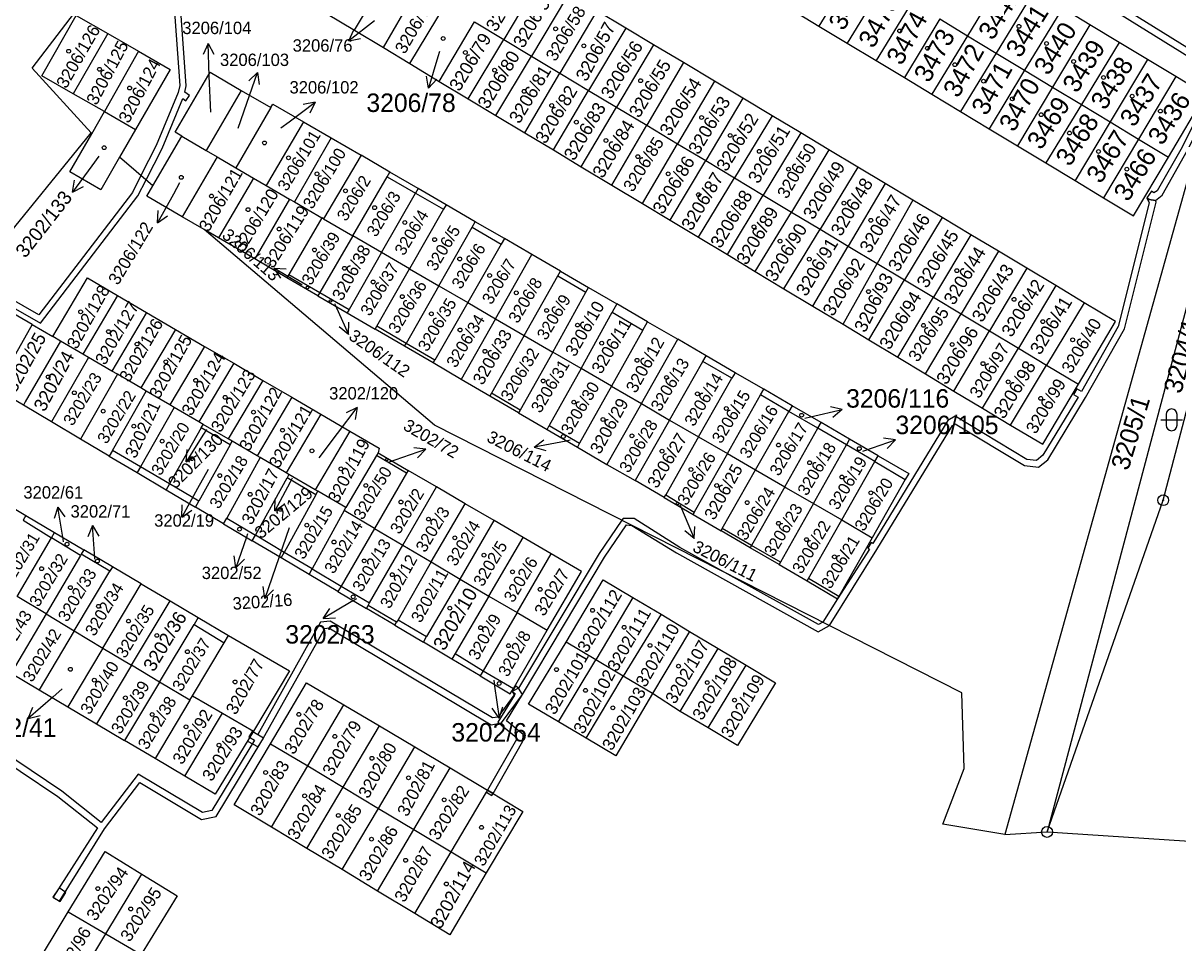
# Model space of a CAD drawing. Extents: x -784124 to -780570, y -980818 to -976926.
# Drawn here: x -782522.7 to -782416.4, y -978287.7 to -978202.9 of the extents above; entities that cross this region are included whole.
import ezdxf
from ezdxf.enums import TextEntityAlignment as Align

# ---------------------------------------------------------------- set-up
doc = ezdxf.new("R2010")
doc.units = 0
doc.header["$LTSCALE"] = 3.138375
doc.header["$MEASUREMENT"] = 0
doc.linetypes.add('0_051C', pattern=[0])
for name, color, linetype in [('1029', 1, 'CONTINUOUS'), ('105', 1, 'CONTINUOUS'), ('18', 1, 'CONTINUOUS'), ('21800', 1, 'CONTINUOUS'), ('21900', 1, 'CONTINUOUS'), ('21999', 1, 'CONTINUOUS'), ('23700', 1, 'CONTINUOUS'), ('316', 1, 'CONTINUOUS'), ('404', 1, 'CONTINUOUS')]:
    doc.layers.add(name, color=color, linetype=linetype)

# ---------------------------------------------------------------- blocks, each defined once
blk = doc.blocks.new('4_02$0')
at = {"layer": '404', "color": 255, "linetype": 'Continuous'}
blk.add_circle((-0.01, 0), 0.175, dxfattribs=at)
blk = doc.blocks.new('1029$1')
at = {"layer": '1029', "color": 6, "linetype": 'Continuous'}
for p, q in [((0, 3), (-0.5, 2)), ((0, 0), (0, 3)), ((0, 3), (0.5, 2))]:
    blk.add_line(p, q, dxfattribs=at)
blk = doc.blocks.new('3_16$5')
at = {"layer": '316', "color": 255, "linetype": 'Continuous'}
for p, q in [((-0.5, 1.5), (-0.5, 0.5)), ((0.5, 0.5), (0.5, 1.5)), ((-1, 1), (1, 1))]:
    blk.add_line(p, q, dxfattribs=at)
for centre, start, end in [((0, 1.5), 0, 180), ((0, 0.5), 180, 359.9879)]:
    blk.add_arc(centre, 0.5, start, end, dxfattribs=at)
blk = doc.blocks.new('1_05$19')
at = {"layer": '105', "color": 3, "linetype": 'Continuous'}
for radius in [0.5, 0.0303]:
    blk.add_circle((0, 0), radius, dxfattribs=at)

msp = doc.modelspace()

# ---------------------------------------------------------------- linework, layer by layer
at = {"layer": '1029', "color": 255, "linetype": 'Continuous'}
for p, q in [((-782484.43, -978205.54), (-782484.58, -978206.05)), ((-782505.48, -978211.14), (-782505.61, -978207.81)), ((-782502.95, -978212.61), (-782502.15, -978210.31)), ((-782499.02, -978212.59), (-782498.27, -978212.03)), ((-782515.78, -978215.2), (-782516.42, -978216.08)), ((-782508.35, -978217.64), (-782508.92, -978218.69)), ((-782497.07, -978227.04), (-782497.09, -978227.03)), ((-782494.08, -978228.75), (-782494.03, -978228.86)), ((-782450.81, -978239.32), (-782450.3, -978239.2)), ((-782505.88, -978240.34), (-782506.15, -978240.77)), ((-782495.49, -978242.96), (-782493.81, -978240.72)), ((-782472.4, -978241.34), (-782472.79, -978241.42)), ((-782445.47, -978242.34), (-782445.31, -978242.28)), ((-782489.03, -978243.33), (-782488.52, -978243.15)), ((-782505.72, -978244.04), (-782506.69, -978245.79)), ((-782497.98, -978244.84), (-782498.18, -978245.19)), ((-782462.31, -978247.3), (-782462.17, -978247.63)), ((-782502.1, -978249.96), (-782502.2, -978250.25)), ((-782498.25, -978249.39), (-782499.52, -978253.07)), ((-782519.03, -978250.7), (-782519.07, -978250.45)), ((-782516.13, -978252.3), (-782516.14, -978252.19)), ((-782492.07, -978255.93), (-782492.55, -978256.22)), ((-782479.44, -978263.44), (-782479.37, -978263.97)), ((-782519.14, -978264.23), (-782520, -978264.98))]:
    msp.add_line(p, q, dxfattribs=at)
at = {"layer": '21800', "color": 255, "linetype": 'Continuous'}
for p, q in [((-782486.39, -978218.16), (-782488.99, -978216.65)), ((-782486.39, -978218.16), (-782486.64, -978218.59)), ((-782483.82, -978219.66), (-782486.39, -978218.16)), ((-782478.46, -978222.77), (-782481.14, -978221.22)), ((-782473.3, -978225.78), (-782470.72, -978227.28)), ((-782465.29, -978230.43), (-782468.11, -978228.79)), ((-782487.66, -978232.69), (-782490.36, -978231.11)), ((-782487.66, -978232.69), (-782487.51, -978232.43)), ((-782485.02, -978234.23), (-782487.66, -978232.69)), ((-782457.23, -978235.12), (-782459.9, -978233.57)), ((-782477.15, -978238.82), (-782479.8, -978237.27)), ((-782451.98, -978238.17), (-782454.59, -978236.65)), ((-782446.71, -978241.23), (-782449.31, -978239.72)), ((-782514.81, -978242.81), (-782512.25, -978244.32)), ((-782444.07, -978242.77), (-782441.26, -978244.4)), ((-782511.95, -978243.79), (-782512.25, -978244.32)), ((-782512.25, -978244.32), (-782509.59, -978245.91)), ((-782441.26, -978244.4), (-782441.58, -978244.96)), ((-782509.28, -978245.36), (-782509.59, -978245.91)), ((-782509.59, -978245.91), (-782506.89, -978247.51)), ((-782525.08, -978246.74), (-782522.5, -978248.27)), ((-782522.5, -978248.27), (-782522.75, -978248.7)), ((-782522.5, -978248.27), (-782519.84, -978249.84)), ((-782455.84, -978251.24), (-782458.53, -978249.67)), ((-782499.01, -978252.18), (-782501.66, -978250.61)), ((-782455.72, -978251.04), (-782455.84, -978251.24)), ((-782453.18, -978252.79), (-782455.84, -978251.24)), ((-782499.01, -978252.18), (-782498.73, -978251.67)), ((-782496.43, -978253.7), (-782499.01, -978252.18)), ((-782496.43, -978253.7), (-782496.15, -978253.19)), ((-782493.79, -978255.28), (-782496.43, -978253.7)), ((-782450.62, -978254.29), (-782447.81, -978255.93)), ((-782447.81, -978255.93), (-782447.69, -978255.72)), ((-782506.63, -978257.66), (-782503.84, -978259.31)), ((-782488.55, -978258.38), (-782491.16, -978256.83)), ((-782488.55, -978258.38), (-782488.39, -978258.1)), ((-782488.55, -978258.38), (-782485.92, -978259.94)), ((-782480.69, -978263.04), (-782483.29, -978261.5))]:
    msp.add_line(p, q, dxfattribs=at)
at = {"layer": '21900', "color": 3, "linetype": 'Continuous'}
for p, q in [((-782409.41, -978195.06), (-782432.41, -978277.63)), ((-782407.11, -978196.66), (-782428.54, -978277.4)), ((-782492.25, -978203.59), (-782489, -978198.15)), ((-782446.24, -978197.83), (-782449.52, -978203.21)), ((-782475.1, -978198.71), (-782478.52, -978204.44)), ((-782432.39, -978198.39), (-782435.86, -978204.1)), ((-782489.6, -978205.19), (-782486.41, -978199.71)), ((-782472.55, -978200.25), (-782475.97, -978205.97)), ((-782443.65, -978199.39), (-782446.92, -978204.78)), ((-782429.74, -978200), (-782433.22, -978205.7)), ((-782487.15, -978206.67), (-782483.87, -978201.23)), ((-782440.99, -978201), (-782444.27, -978206.38)), ((-782494.83, -978202.04), (-782492.25, -978203.59)), ((-782469.95, -978201.8), (-782473.35, -978207.54)), ((-782467.29, -978203.4), (-782469.95, -978201.8)), ((-782452.19, -978201.61), (-782449.52, -978203.21)), ((-782427.13, -978201.57), (-782430.6, -978207.28)), ((-782424.6, -978203.09), (-782427.13, -978201.57)), ((-782484.45, -978208.3), (-782481.21, -978202.83)), ((-782481.21, -978202.83), (-782478.52, -978204.44)), ((-782467.29, -978203.4), (-782470.71, -978209.13)), ((-782464.74, -978204.93), (-782467.29, -978203.4)), ((-782449.52, -978203.21), (-782446.92, -978204.78)), ((-782438.4, -978202.56), (-782441.66, -978207.96)), ((-782438.4, -978202.56), (-782435.86, -978204.1)), ((-782424.6, -978203.09), (-782428.03, -978208.83)), ((-782421.91, -978204.72), (-782424.6, -978203.09)), ((-782514.96, -978203.9), (-782518.13, -978209.45)), ((-782514.96, -978203.9), (-782512.13, -978205.53)), ((-782492.25, -978203.59), (-782489.6, -978205.19)), ((-782481.79, -978209.9), (-782478.52, -978204.44)), ((-782478.52, -978204.44), (-782475.97, -978205.97)), ((-782435.86, -978204.1), (-782439.14, -978209.48)), ((-782435.86, -978204.1), (-782433.22, -978205.7)), ((-782512.13, -978205.53), (-782515.25, -978211.09)), ((-782489.6, -978205.19), (-782487.15, -978206.67)), ((-782464.74, -978204.93), (-782468.14, -978210.67)), ((-782461.97, -978206.58), (-782464.74, -978204.93)), ((-782446.92, -978204.78), (-782444.27, -978206.38)), ((-782421.91, -978204.72), (-782425.38, -978210.43)), ((-782419.29, -978206.3), (-782421.91, -978204.72)), ((-782487.15, -978206.67), (-782484.45, -978208.3)), ((-782479.24, -978211.43), (-782475.97, -978205.97)), ((-782475.97, -978205.97), (-782473.35, -978207.54)), ((-782461.97, -978206.58), (-782465.35, -978212.35)), ((-782459.14, -978208.28), (-782461.97, -978206.58)), ((-782444.27, -978206.38), (-782441.66, -978207.96)), ((-782433.22, -978205.7), (-782436.5, -978211.07)), ((-782433.22, -978205.7), (-782430.6, -978207.28)), ((-782419.29, -978206.3), (-782422.72, -978212.04)), ((-782416.69, -978207.87), (-782419.29, -978206.3)), ((-782476.59, -978213.03), (-782473.35, -978207.54)), ((-782473.35, -978207.54), (-782470.71, -978209.13)), ((-782430.6, -978207.28), (-782433.87, -978212.66)), ((-782430.6, -978207.28), (-782428.03, -978208.83)), ((-782484.45, -978208.3), (-782481.79, -978209.9)), ((-782459.14, -978208.28), (-782462.53, -978214.04)), ((-782456.52, -978209.85), (-782459.14, -978208.28)), ((-782441.66, -978207.96), (-782439.14, -978209.48)), ((-782416.69, -978207.87), (-782420.12, -978213.61)), ((-782515.25, -978211.09), (-782518.13, -978209.45)), ((-782502.67, -978209.13), (-782505.9, -978214.66)), ((-782502.67, -978209.13), (-782499.95, -978210.72)), ((-782473.96, -978214.61), (-782470.71, -978209.13)), ((-782470.71, -978209.13), (-782468.14, -978210.67)), ((-782456.52, -978209.85), (-782459.94, -978215.6)), ((-782453.82, -978211.47), (-782456.52, -978209.85)), ((-782439.14, -978209.48), (-782436.5, -978211.07)), ((-782428.03, -978208.83), (-782431.26, -978214.23)), ((-782428.03, -978208.83), (-782425.38, -978210.43)), ((-782499.95, -978210.72), (-782503.18, -978216.25)), ((-782481.79, -978209.9), (-782479.24, -978211.43)), ((-782471.39, -978216.16), (-782468.14, -978210.67)), ((-782468.14, -978210.67), (-782465.35, -978212.35)), ((-782425.38, -978210.43), (-782428.65, -978215.81)), ((-782425.38, -978210.43), (-782422.72, -978212.04)), ((-782516.42, -978213.12), (-782515.25, -978211.09)), ((-782515.25, -978211.09), (-782512.4, -978212.73)), ((-782479.24, -978211.43), (-782476.59, -978213.03)), ((-782453.82, -978211.47), (-782457.28, -978217.19)), ((-782451.2, -978213.04), (-782453.82, -978211.47)), ((-782436.5, -978211.07), (-782433.87, -978212.66)), ((-782527.96, -978227.16), (-782516.49, -978213.05)), ((-782512.4, -978212.73), (-782513.87, -978215.29)), ((-782496.96, -978212.02), (-782500.38, -978217.88)), ((-782496.96, -978212.02), (-782494.4, -978213.5)), ((-782476.59, -978213.03), (-782473.96, -978214.61)), ((-782468.57, -978217.86), (-782465.35, -978212.35)), ((-782465.35, -978212.35), (-782462.53, -978214.04)), ((-782451.2, -978213.04), (-782454.65, -978218.77)), ((-782448.6, -978214.6), (-782451.2, -978213.04)), ((-782433.87, -978212.66), (-782431.26, -978214.23)), ((-782422.72, -978212.04), (-782425.96, -978217.43)), ((-782422.72, -978212.04), (-782420.12, -978213.61)), ((-782510.8, -978217.91), (-782508.13, -978213.35)), ((-782508.13, -978213.35), (-782505.9, -978214.66)), ((-782494.4, -978213.5), (-782497.78, -978219.4)), ((-782494.4, -978213.5), (-782491.63, -978215.11)), ((-782465.77, -978219.55), (-782462.53, -978214.04)), ((-782462.53, -978214.04), (-782459.94, -978215.6)), ((-782420.12, -978213.61), (-782423.35, -978219.01)), ((-782420.12, -978213.61), (-782417.36, -978215.28)), ((-782505.9, -978214.66), (-782504.88, -978215.26)), ((-782491.63, -978215.11), (-782495.12, -978220.95)), ((-782473.96, -978214.61), (-782471.39, -978216.16)), ((-782448.6, -978214.6), (-782452.06, -978220.33)), ((-782445.93, -978216.2), (-782448.6, -978214.6)), ((-782431.26, -978214.23), (-782428.65, -978215.81)), ((-782504.88, -978215.26), (-782508.1, -978220.77)), ((-782504.88, -978215.26), (-782503.18, -978216.25)), ((-782471.39, -978216.16), (-782468.57, -978217.86)), ((-782463.21, -978221.09), (-782459.94, -978215.6)), ((-782459.94, -978215.6), (-782457.28, -978217.19)), ((-782445.93, -978216.2), (-782449.41, -978221.92)), ((-782443.44, -978217.7), (-782445.93, -978216.2)), ((-782428.65, -978215.81), (-782425.96, -978217.43)), ((-782501.55, -978217.2), (-782504.77, -978222.7)), ((-782503.18, -978216.25), (-782501.55, -978217.2)), ((-782501.55, -978217.2), (-782500.38, -978217.88)), ((-782492.41, -978222.52), (-782489.25, -978217.09)), ((-782489.25, -978217.09), (-782486.64, -978218.59)), ((-782460.59, -978222.66), (-782457.28, -978217.19)), ((-782457.28, -978217.19), (-782454.65, -978218.77)), ((-782500.38, -978217.88), (-782498.22, -978219.14)), ((-782468.57, -978217.86), (-782465.77, -978219.55)), ((-782443.44, -978217.7), (-782446.83, -978223.47)), ((-782440.88, -978219.23), (-782443.44, -978217.7)), ((-782425.96, -978217.43), (-782423.35, -978219.01)), ((-782498.22, -978219.14), (-782501.43, -978224.63)), ((-782498.22, -978219.14), (-782497.78, -978219.4)), ((-782497.78, -978219.4), (-782495.25, -978220.87)), ((-782489.76, -978224.07), (-782486.64, -978218.59)), ((-782486.64, -978218.59), (-782484.06, -978220.07)), ((-782457.95, -978224.25), (-782454.65, -978218.77)), ((-782454.65, -978218.77), (-782452.06, -978220.33)), ((-782440.88, -978219.23), (-782444.16, -978225.07)), ((-782438.2, -978220.83), (-782440.88, -978219.23)), ((-782484.06, -978220.07), (-782487.19, -978225.56)), ((-782465.77, -978219.55), (-782463.21, -978221.09)), ((-782455.38, -978225.8), (-782452.06, -978220.33)), ((-782452.06, -978220.33), (-782449.41, -978221.92)), ((-782506.08, -978221.94), (-782508.1, -978220.77)), ((-782495.25, -978220.87), (-782498.29, -978226.09)), ((-782495.12, -978220.95), (-782495.25, -978220.87)), ((-782495.12, -978220.95), (-782492.41, -978222.52)), ((-782463.21, -978221.09), (-782460.59, -978222.66)), ((-782438.2, -978220.83), (-782441.64, -978226.58)), ((-782435.54, -978222.43), (-782438.2, -978220.83)), ((-782504.77, -978222.7), (-782506.08, -978221.94)), ((-782492.41, -978222.52), (-782495.44, -978227.75)), ((-782489.76, -978224.07), (-782492.41, -978222.52)), ((-782484.5, -978227.12), (-782481.44, -978221.74)), ((-782481.44, -978221.74), (-782478.76, -978223.29)), ((-782452.74, -978227.39), (-782449.41, -978221.92)), ((-782449.41, -978221.92), (-782446.83, -978223.47)), ((-782435.54, -978222.43), (-782438.98, -978228.18)), ((-782433.01, -978223.95), (-782435.54, -978222.43)), ((-782501.43, -978224.63), (-782504.77, -978222.7)), ((-782478.76, -978223.29), (-782481.84, -978228.67)), ((-782460.59, -978222.66), (-782457.95, -978224.25)), ((-782450.08, -978228.99), (-782446.83, -978223.47)), ((-782446.83, -978223.47), (-782444.16, -978225.07)), ((-782498.47, -978226.39), (-782501.43, -978224.63)), ((-782489.76, -978224.07), (-782492.75, -978229.32)), ((-782487.19, -978225.56), (-782489.76, -978224.07)), ((-782479.28, -978230.16), (-782475.94, -978224.24)), ((-782457.95, -978224.25), (-782455.38, -978225.8)), ((-782433.01, -978223.95), (-782436.43, -978229.71)), ((-782430.39, -978225.51), (-782433.01, -978223.95)), ((-782490.21, -978230.85), (-782487.19, -978225.56)), ((-782487.19, -978225.56), (-782484.5, -978227.12)), ((-782455.38, -978225.8), (-782452.74, -978227.39)), ((-782447.29, -978230.67), (-782444.16, -978225.07)), ((-782444.16, -978225.07), (-782441.64, -978226.58)), ((-782430.39, -978225.51), (-782433.82, -978231.28)), ((-782427.73, -978227.11), (-782430.39, -978225.51)), ((-782498.29, -978226.09), (-782498.47, -978226.39)), ((-782495.62, -978228.05), (-782498.47, -978226.39)), ((-782498.29, -978226.09), (-782495.44, -978227.75)), ((-782476.64, -978231.69), (-782473.54, -978226.21)), ((-782473.54, -978226.21), (-782470.96, -978227.71)), ((-782444.93, -978232.09), (-782441.64, -978226.58)), ((-782441.64, -978226.58), (-782438.98, -978228.18)), ((-782495.44, -978227.75), (-782495.62, -978228.05)), ((-782495.44, -978227.75), (-782492.75, -978229.32)), ((-782484.5, -978227.12), (-782487.51, -978232.43)), ((-782484.5, -978227.12), (-782481.84, -978228.67)), ((-782474.02, -978233.22), (-782470.96, -978227.71)), ((-782470.96, -978227.71), (-782470.72, -978227.28)), ((-782470.72, -978227.28), (-782468.11, -978228.79)), ((-782452.74, -978227.39), (-782450.08, -978228.99)), ((-782427.73, -978227.11), (-782431.17, -978232.87)), ((-782425.11, -978228.68), (-782427.73, -978227.11)), ((-782514.06, -978228.02), (-782517.26, -978233.41)), ((-782514.06, -978228.02), (-782511.39, -978229.58)), ((-782495.62, -978228.05), (-782492.92, -978229.62)), ((-782481.84, -978228.67), (-782484.87, -978233.97)), ((-782481.84, -978228.67), (-782479.28, -978230.16)), ((-782468.11, -978228.79), (-782468.54, -978229.56)), ((-782450.08, -978228.99), (-782447.29, -978230.67)), ((-782442.27, -978233.7), (-782438.98, -978228.18)), ((-782438.98, -978228.18), (-782436.43, -978229.71)), ((-782425.11, -978228.68), (-782428.59, -978234.42)), ((-782521.9, -978230.7), (-782524.55, -978229.15)), ((-782511.39, -978229.58), (-782514.58, -978234.97)), ((-782511.39, -978229.58), (-782508.71, -978231.14)), ((-782492.75, -978229.32), (-782492.92, -978229.62)), ((-782471.41, -978234.73), (-782468.54, -978229.56)), ((-782468.54, -978229.56), (-782465.72, -978231.2)), ((-782439.72, -978235.24), (-782436.43, -978229.71)), ((-782436.43, -978229.71), (-782433.82, -978231.28)), ((-782521.9, -978230.7), (-782525.02, -978236.14)), ((-782521.9, -978230.7), (-782520.02, -978231.79)), ((-782487.51, -978232.43), (-782490.21, -978230.85)), ((-782479.28, -978230.16), (-782482.43, -978235.74)), ((-782479.28, -978230.16), (-782476.64, -978231.69)), ((-782447.29, -978230.67), (-782444.93, -978232.09)), ((-782519.31, -978232.21), (-782520.02, -978231.79)), ((-782508.71, -978231.14), (-782511.91, -978236.53)), ((-782508.71, -978231.14), (-782506.04, -978232.7)), ((-782476.64, -978231.69), (-782479.66, -978237.02)), ((-782476.64, -978231.69), (-782474.02, -978233.22)), ((-782465.72, -978231.2), (-782468.61, -978236.37)), ((-782465.85, -978237.97), (-782462.5, -978232.05)), ((-782444.93, -978232.09), (-782442.27, -978233.7)), ((-782437.11, -978236.81), (-782433.82, -978231.28)), ((-782433.82, -978231.28), (-782431.17, -978232.87)), ((-782517.26, -978233.41), (-782519.31, -978232.21)), ((-782506.04, -978232.7), (-782509.23, -978238.09)), ((-782506.04, -978232.7), (-782503.36, -978234.26)), ((-782484.87, -978233.97), (-782487.51, -978232.43)), ((-782474.02, -978233.22), (-782477, -978238.56)), ((-782471.41, -978234.73), (-782474.02, -978233.22)), ((-782434.47, -978238.4), (-782431.17, -978232.87)), ((-782431.17, -978232.87), (-782428.59, -978234.42)), ((-782516.72, -978233.72), (-782520.14, -978239.65)), ((-782516.72, -978233.72), (-782517.26, -978233.41)), ((-782514.58, -978234.97), (-782516.72, -978233.72)), ((-782503.36, -978234.26), (-782506.56, -978239.66)), ((-782503.36, -978234.26), (-782500.69, -978235.83)), ((-782485.02, -978234.23), (-782484.87, -978233.97)), ((-782482.43, -978235.74), (-782485.02, -978234.23)), ((-782463.26, -978239.48), (-782460.2, -978234.09)), ((-782457.53, -978235.64), (-782460.2, -978234.09)), ((-782442.27, -978233.7), (-782439.72, -978235.24)), ((-782514.07, -978235.27), (-782517.47, -978241.23)), ((-782514.07, -978235.27), (-782514.58, -978234.97)), ((-782511.91, -978236.53), (-782514.07, -978235.27)), ((-782471.41, -978234.73), (-782474.34, -978239.99)), ((-782468.61, -978236.37), (-782471.41, -978234.73)), ((-782439.72, -978235.24), (-782437.11, -978236.81)), ((-782431.89, -978239.95), (-782428.59, -978234.42)), ((-782428.59, -978234.42), (-782425.64, -978236.18)), ((-782500.69, -978235.83), (-782503.88, -978241.22)), ((-782500.69, -978235.83), (-782498.01, -978237.39)), ((-782479.8, -978237.27), (-782482.43, -978235.74)), ((-782468.61, -978236.37), (-782471.54, -978241.62)), ((-782468.61, -978236.37), (-782465.85, -978237.97)), ((-782460.59, -978241.03), (-782457.53, -978235.64)), ((-782522.72, -978238.12), (-782525.28, -978236.6)), ((-782514.51, -978242.28), (-782511.42, -978236.81)), ((-782511.42, -978236.81), (-782511.91, -978236.53)), ((-782509.23, -978238.09), (-782511.42, -978236.81)), ((-782498.01, -978237.39), (-782501.21, -978242.77)), ((-782498.01, -978237.39), (-782495.34, -978238.95)), ((-782479.66, -978237.02), (-782479.8, -978237.27)), ((-782477, -978238.56), (-782479.66, -978237.02)), ((-782457.94, -978242.57), (-782454.89, -978237.17)), ((-782452.28, -978238.69), (-782454.89, -978237.17)), ((-782437.11, -978236.81), (-782434.47, -978238.4)), ((-782520.14, -978239.65), (-782522.72, -978238.12)), ((-782508.84, -978238.32), (-782511.95, -978243.79)), ((-782508.84, -978238.32), (-782509.23, -978238.09)), ((-782506.56, -978239.66), (-782508.84, -978238.32)), ((-782465.85, -978237.97), (-782469.03, -978243.56)), ((-782465.85, -978237.97), (-782463.26, -978239.48)), ((-782434.47, -978238.4), (-782431.89, -978239.95)), ((-782495.34, -978238.95), (-782498.54, -978244.34)), ((-782495.34, -978238.95), (-782492.67, -978240.51)), ((-782463.26, -978239.48), (-782466.44, -978245.06)), ((-782463.26, -978239.48), (-782460.59, -978241.03)), ((-782455.35, -978244.08), (-782452.28, -978238.69)), ((-782449.61, -978240.24), (-782452.28, -978238.69)), ((-782517.47, -978241.23), (-782520.14, -978239.65)), ((-782506.36, -978240.2), (-782509.28, -978245.36)), ((-782506.18, -978239.88), (-782506.56, -978239.66)), ((-782506.36, -978240.2), (-782506.18, -978239.88)), ((-782503.68, -978241.76), (-782506.36, -978240.2)), ((-782503.88, -978241.22), (-782506.18, -978239.88)), ((-782492.67, -978240.51), (-782495.86, -978245.9)), ((-782474.53, -978240.34), (-782474.34, -978239.99)), ((-782474.53, -978240.34), (-782471.74, -978241.97)), ((-782474.34, -978239.99), (-782471.54, -978241.62)), ((-782452.66, -978245.64), (-782449.61, -978240.24)), ((-782447, -978241.75), (-782449.61, -978240.24)), ((-782503.68, -978241.76), (-782506.58, -978246.96)), ((-782503.5, -978241.44), (-782503.88, -978241.22)), ((-782503.68, -978241.76), (-782503.5, -978241.44)), ((-782501.21, -978242.77), (-782503.5, -978241.44)), ((-782471.54, -978241.62), (-782471.74, -978241.97)), ((-782460.59, -978241.03), (-782463.62, -978246.36)), ((-782460.59, -978241.03), (-782457.94, -978242.57)), ((-782450.03, -978247.17), (-782447, -978241.75)), ((-782444.37, -978243.29), (-782447, -978241.75)), ((-782511.95, -978243.79), (-782514.51, -978242.28)), ((-782500.92, -978242.94), (-782501.21, -978242.77)), ((-782490.24, -978242.76), (-782493.04, -978247.54)), ((-782490.09, -978242.5), (-782490.24, -978242.76)), ((-782487.46, -978244.38), (-782490.24, -978242.76)), ((-782490.09, -978242.5), (-782487.31, -978244.12)), ((-782471.74, -978241.97), (-782469.03, -978243.56)), ((-782457.94, -978242.57), (-782460.99, -978247.95)), ((-782457.94, -978242.57), (-782455.35, -978244.08)), ((-782509.28, -978245.36), (-782511.95, -978243.79)), ((-782500.92, -978242.94), (-782504.01, -978248.51)), ((-782498.54, -978244.34), (-782500.92, -978242.94)), ((-782469.03, -978243.56), (-782466.44, -978245.06)), ((-782447.43, -978248.68), (-782444.37, -978243.29)), ((-782501.37, -978250.08), (-782498.45, -978244.8)), ((-782498.28, -978244.49), (-782498.54, -978244.34)), ((-782498.28, -978244.49), (-782498.45, -978244.8)), ((-782495.81, -978246.36), (-782498.45, -978244.8)), ((-782495.86, -978245.9), (-782498.28, -978244.49)), ((-782487.46, -978244.38), (-782490.41, -978249.46)), ((-782487.31, -978244.12), (-782487.46, -978244.38)), ((-782484.7, -978245.64), (-782487.31, -978244.12)), ((-782458.42, -978249.48), (-782455.35, -978244.08)), ((-782455.35, -978244.08), (-782452.66, -978245.64)), ((-782506.58, -978246.96), (-782509.28, -978245.36)), ((-782495.63, -978246.03), (-782495.86, -978245.9)), ((-782487.8, -978251.01), (-782484.7, -978245.64)), ((-782482.06, -978247.19), (-782484.7, -978245.64)), ((-782463.77, -978246.62), (-782466.44, -978245.06)), ((-782452.66, -978245.64), (-782455.72, -978251.04)), ((-782506.89, -978247.51), (-782506.58, -978246.96)), ((-782495.81, -978246.36), (-782498.73, -978251.67)), ((-782495.81, -978246.36), (-782495.63, -978246.03)), ((-782493.04, -978247.54), (-782495.63, -978246.03)), ((-782463.77, -978246.62), (-782463.62, -978246.36)), ((-782463.77, -978246.62), (-782461.11, -978248.17)), ((-782463.62, -978246.36), (-782460.99, -978247.95)), ((-782504.3, -978249.04), (-782506.89, -978247.51)), ((-782493.2, -978247.82), (-782496.15, -978253.19)), ((-782493.2, -978247.82), (-782493.04, -978247.54)), ((-782490.41, -978249.46), (-782493.2, -978247.82)), ((-782485.19, -978252.54), (-782482.06, -978247.19)), ((-782479.39, -978248.74), (-782482.06, -978247.19)), ((-782460.99, -978247.95), (-782461.11, -978248.17)), ((-782450.03, -978247.17), (-782453.06, -978252.58)), ((-782450.03, -978247.17), (-782447.43, -978248.68)), ((-782522.75, -978248.7), (-782520.13, -978250.32)), ((-782504.3, -978249.04), (-782504.01, -978248.51)), ((-782504.01, -978248.51), (-782501.37, -978250.08)), ((-782482.52, -978254.12), (-782479.39, -978248.74)), ((-782476.73, -978250.29), (-782479.39, -978248.74)), ((-782450.49, -978254.07), (-782447.43, -978248.68)), ((-782447.43, -978248.68), (-782444.62, -978250.32)), ((-782498.73, -978251.67), (-782501.37, -978250.08)), ((-782490.41, -978249.46), (-782493.49, -978254.77)), ((-782490.41, -978249.46), (-782487.8, -978251.01)), ((-782455.72, -978251.04), (-782458.42, -978249.48)), ((-782523.3, -978255.73), (-782520.13, -978250.32)), ((-782517.47, -978251.95), (-782520.13, -978250.32)), ((-782490.87, -978256.32), (-782487.8, -978251.01)), ((-782487.8, -978251.01), (-782485.19, -978252.54)), ((-782479.88, -978255.68), (-782476.73, -978250.29)), ((-782474.17, -978251.79), (-782476.73, -978250.29)), ((-782453.06, -978252.58), (-782455.72, -978251.04)), ((-782517.47, -978251.95), (-782520.63, -978257.33)), ((-782517.4, -978251.84), (-782517.47, -978251.95)), ((-782517.16, -978251.43), (-782517.4, -978251.84)), ((-782514.75, -978253.38), (-782517.4, -978251.84)), ((-782514.52, -978252.99), (-782517.16, -978251.43)), ((-782496.15, -978253.19), (-782498.73, -978251.67)), ((-782477.3, -978257.2), (-782474.17, -978251.79)), ((-782518.04, -978258.88), (-782514.75, -978253.38)), ((-782514.52, -978252.99), (-782514.75, -978253.38)), ((-782511.87, -978254.56), (-782514.52, -978252.99)), ((-782496.15, -978253.19), (-782493.49, -978254.77)), ((-782485.19, -978252.54), (-782488.25, -978257.87)), ((-782485.19, -978252.54), (-782482.52, -978254.12)), ((-782482.52, -978254.12), (-782485.62, -978259.42)), ((-782482.52, -978254.12), (-782479.88, -978255.68)), ((-782515.41, -978260.47), (-782511.87, -978254.56)), ((-782511.87, -978254.56), (-782509.21, -978256.13)), ((-782493.49, -978254.77), (-782490.87, -978256.32)), ((-782520.63, -978257.33), (-782523.3, -978255.73)), ((-782512.76, -978262.06), (-782509.21, -978256.13)), ((-782509.21, -978256.13), (-782506.63, -978257.66)), ((-782491, -978256.55), (-782490.87, -978256.32)), ((-782479.88, -978255.68), (-782482.99, -978260.98)), ((-782479.88, -978255.68), (-782477.3, -978257.2)), ((-782466.64, -978255.81), (-782470.04, -978261.56)), ((-782466.64, -978255.81), (-782464.05, -978257.34)), ((-782520.63, -978257.33), (-782523.85, -978262.78)), ((-782520.63, -978257.33), (-782518.04, -978258.88)), ((-782506.63, -978257.66), (-782507.01, -978258.3)), ((-782477.3, -978257.2), (-782480.41, -978262.56)), ((-782477.3, -978257.2), (-782474.52, -978258.84)), ((-782464.05, -978257.34), (-782467.55, -978263.05)), ((-782464.05, -978257.34), (-782461.42, -978258.96)), ((-782510.18, -978263.6), (-782507.01, -978258.3)), ((-782507.01, -978258.3), (-782504.25, -978260)), ((-782488.25, -978257.87), (-782485.62, -978259.42)), ((-782518.04, -978258.88), (-782521.28, -978264.31)), ((-782518.04, -978258.88), (-782515.41, -978260.47)), ((-782504.25, -978260), (-782503.84, -978259.31)), ((-782477.64, -978264.21), (-782474.52, -978258.84)), ((-782461.42, -978258.96), (-782464.83, -978264.66)), ((-782461.42, -978258.96), (-782458.79, -978260.51)), ((-782515.41, -978260.47), (-782518.64, -978265.87)), ((-782515.41, -978260.47), (-782512.76, -978262.06)), ((-782507.15, -978264.88), (-782504.25, -978260)), ((-782470.04, -978261.56), (-782472.78, -978259.94)), ((-782462.3, -978266.3), (-782458.79, -978260.51)), ((-782458.79, -978260.51), (-782456.21, -978262.05)), ((-782482.99, -978260.98), (-782480.41, -978262.56)), ((-782473.5, -978267.26), (-782470.04, -978261.56)), ((-782467.55, -978263.05), (-782470.04, -978261.56)), ((-782523.85, -978262.78), (-782521.28, -978264.31)), ((-782512.76, -978262.06), (-782515.99, -978267.44)), ((-782510.18, -978263.6), (-782512.76, -978262.06)), ((-782480.41, -978262.56), (-782477.64, -978264.21)), ((-782459.71, -978267.83), (-782456.21, -978262.05)), ((-782510.18, -978263.6), (-782513.4, -978268.98)), ((-782507.39, -978265.28), (-782510.18, -978263.6)), ((-782470.95, -978268.77), (-782467.55, -978263.05)), ((-782464.83, -978264.66), (-782467.55, -978263.05)), ((-782521.28, -978264.31), (-782518.64, -978265.87)), ((-782507.39, -978265.28), (-782507.15, -978264.88)), ((-782507.15, -978264.88), (-782504.4, -978266.48)), ((-782462.3, -978266.3), (-782464.83, -978264.66)), ((-782518.64, -978265.87), (-782515.99, -978267.44)), ((-782507.39, -978265.28), (-782510.59, -978270.64)), ((-782496.56, -978271.33), (-782493.23, -978265.71)), ((-782493.23, -978265.71), (-782489.96, -978267.64)), ((-782507.85, -978272.27), (-782504.4, -978266.48)), ((-782504.4, -978266.48), (-782501.56, -978268.13)), ((-782470.95, -978268.77), (-782473.5, -978267.26)), ((-782459.71, -978267.83), (-782462.3, -978266.3)), ((-782515.99, -978267.44), (-782513.4, -978268.98)), ((-782493.31, -978273.28), (-782489.96, -978267.64)), ((-782489.96, -978267.64), (-782486.7, -978269.58)), ((-782510.59, -978270.64), (-782513.4, -978268.98)), ((-782499.99, -978269.28), (-782496.56, -978271.33)), ((-782490.05, -978275.23), (-782486.7, -978269.58)), ((-782486.7, -978269.58), (-782483.44, -978271.5)), ((-782507.85, -978272.27), (-782510.59, -978270.64)), ((-782499.9, -978276.96), (-782496.56, -978271.33)), ((-782496.56, -978271.33), (-782493.31, -978273.28)), ((-782486.79, -978277.18), (-782483.44, -978271.5)), ((-782483.44, -978271.5), (-782480.01, -978273.54)), ((-782496.65, -978278.91), (-782493.31, -978273.28)), ((-782493.31, -978273.28), (-782490.05, -978275.23)), ((-782493.4, -978280.87), (-782490.05, -978275.23)), ((-782490.05, -978275.23), (-782486.79, -978277.18)), ((-782496.65, -978278.91), (-782499.9, -978276.96)), ((-782490.13, -978282.84), (-782486.79, -978277.18)), ((-782486.79, -978277.18), (-782483.37, -978279.23)), ((-782428.54, -978277.4), (-782402.4, -978279.12)), ((-782493.4, -978280.87), (-782496.65, -978278.91)), ((-782486.71, -978284.9), (-782483.37, -978279.23)), ((-782483.37, -978279.23), (-782480.13, -978281.18)), ((-782490.13, -978282.84), (-782493.4, -978280.87)), ((-782515.14, -978286.77), (-782511.82, -978281.28)), ((-782486.71, -978284.9), (-782490.13, -978282.84)), ((-782518.6, -978284.76), (-782515.14, -978286.77)), ((-782518.56, -978292.43), (-782515.14, -978286.77)), ((-782515.14, -978286.77), (-782511.87, -978288.67))]:
    msp.add_line(p, q, dxfattribs=at)
for points in [[(-782516.49, -978213.05), (-782521.92, -978207.08), (-782497.05, -978174.54)], [(-782518.13, -978209.45), (-782521.03, -978207.8), (-782517.85, -978202.24), (-782514.96, -978203.9)], [(-782512.13, -978205.53), (-782509.22, -978207.2), (-782512.4, -978212.73)], [(-782508.13, -978213.35), (-782508.75, -978212.99), (-782505.52, -978207.46), (-782502.67, -978209.13)], [(-782417.36, -978215.28), (-782413.95, -978209.52), (-782416.69, -978207.87)], [(-782499.95, -978210.72), (-782499.76, -978210.39), (-782496.96, -978212.02)], [(-782513.87, -978215.29), (-782515.59, -978218.28), (-782518.45, -978216.64), (-782516.42, -978213.12)], [(-782489.25, -978217.09), (-782488.99, -978216.65), (-782491.63, -978215.11)], [(-782423.35, -978219.01), (-782420.57, -978220.69), (-782417.36, -978215.28)], [(-782508.1, -978220.77), (-782511.37, -978218.88), (-782510.8, -978217.91)], [(-782481.44, -978221.74), (-782481.14, -978221.22), (-782483.82, -978219.66), (-782484.06, -978220.07)], [(-782475.94, -978224.24), (-782478.46, -978222.77), (-782478.76, -978223.29)], [(-782473.54, -978226.21), (-782473.3, -978225.78), (-782475.94, -978224.24)], [(-782520.02, -978231.79), (-782516.83, -978226.4), (-782514.06, -978228.02)], [(-782425.64, -978236.18), (-782422.24, -978230.4), (-782425.11, -978228.68)], [(-782492.92, -978229.62), (-782490.36, -978231.11), (-782490.21, -978230.85)], [(-782428.54, -978277.4), (-782417.85, -978246.86), (-782413.3, -978229.55)], [(-782465.72, -978231.2), (-782465.29, -978230.43), (-782462.5, -978232.05)], [(-782460.2, -978234.09), (-782459.9, -978233.57), (-782462.5, -978232.05)], [(-782519.31, -978232.21), (-782522.54, -978237.82), (-782522.72, -978238.12)], [(-782454.89, -978237.17), (-782454.59, -978236.65), (-782457.23, -978235.12), (-782457.53, -978235.64)], [(-782431.89, -978239.95), (-782428.91, -978241.71), (-782425.64, -978236.18)], [(-782477, -978238.56), (-782477.15, -978238.82), (-782474.53, -978240.34)], [(-782449.61, -978240.24), (-782449.31, -978239.72), (-782451.98, -978238.17), (-782452.28, -978238.69)], [(-782492.67, -978240.51), (-782489.98, -978242.08), (-782490.09, -978242.5)], [(-782514.51, -978242.28), (-782514.81, -978242.81), (-782517.47, -978241.23)], [(-782444.37, -978243.29), (-782444.07, -978242.77), (-782446.71, -978241.23), (-782447, -978241.75)], [(-782444.37, -978243.29), (-782441.58, -978244.96), (-782444.62, -978250.32)], [(-782452.66, -978245.64), (-782452.53, -978245.72), (-782450.03, -978247.17)], [(-782504.3, -978249.04), (-782501.66, -978250.61), (-782501.37, -978250.08)], [(-782461.11, -978248.17), (-782458.53, -978249.67), (-782458.42, -978249.48)], [(-782520.13, -978250.32), (-782519.84, -978249.84), (-782517.16, -978251.43)], [(-782444.62, -978250.32), (-782447.69, -978255.72), (-782450.49, -978254.07)], [(-782474.52, -978258.84), (-782471.37, -978253.43), (-782474.17, -978251.79)], [(-782453.06, -978252.58), (-782453.18, -978252.79), (-782450.62, -978254.29), (-782450.49, -978254.07)], [(-782472.78, -978259.94), (-782469.37, -978254.2), (-782466.64, -978255.81)], [(-782493.49, -978254.77), (-782493.79, -978255.28), (-782491.16, -978256.83), (-782491, -978256.55)], [(-782488.25, -978257.87), (-782488.39, -978258.1), (-782491, -978256.55)], [(-782503.84, -978259.31), (-782498.23, -978262.56), (-782501.56, -978268.13)], [(-782482.99, -978260.98), (-782483.29, -978261.5), (-782485.92, -978259.94), (-782485.62, -978259.42)], [(-782473.5, -978267.26), (-782476.23, -978265.64), (-782472.78, -978259.94)], [(-782480.41, -978262.56), (-782480.69, -978263.04), (-782477.92, -978264.69), (-782477.64, -978264.21)], [(-782456.21, -978262.05), (-782453.52, -978263.67), (-782457.01, -978269.44), (-782459.71, -978267.83)], [(-782499.99, -978269.28), (-782496.66, -978263.67), (-782493.23, -978265.71)], [(-782464.83, -978264.66), (-782468.22, -978270.39), (-782470.95, -978268.77)], [(-782501.56, -978268.13), (-782505.08, -978273.91), (-782507.85, -978272.27)], [(-782499.9, -978276.96), (-782503.31, -978274.9), (-782499.99, -978269.28)], [(-782483.37, -978279.23), (-782480.12, -978273.73), (-782480.01, -978273.54)], [(-782480.01, -978273.54), (-782476.77, -978275.51), (-782480.13, -978281.18)], [(-782518.6, -978284.76), (-782515.2, -978279.21), (-782511.82, -978281.28)], [(-782511.82, -978281.28), (-782508.56, -978283.27), (-782511.87, -978288.67)], [(-782480.13, -978281.18), (-782483.48, -978286.87), (-782486.71, -978284.9)], [(-782518.56, -978292.43), (-782521.96, -978290.37), (-782518.6, -978284.76)]]:
    msp.add_lwpolyline(points, dxfattribs=at)
at = {"layer": '21999', "color": 3, "linetype": 'Continuous'}
for p, q in [((-782516.42, -978213.12), (-782516.49, -978213.05)), ((-782510.8, -978217.91), (-782513.87, -978215.29)), ((-782432.41, -978277.63), (-782428.54, -978277.4))]:
    msp.add_line(p, q, dxfattribs=at)
msp.add_lwpolyline([(-782432.41, -978277.63), (-782438.11, -978276.68), (-782436.17, -978271.56), (-782436.39, -978264.58), (-782484.88, -978239.96), (-782506.08, -978221.94)], dxfattribs=at)
at = {"layer": '23700', "color": 255, "linetype": '0_051C'}
for points in [[(-782414.15, -978206.14), (-782459.56, -978177.94)], [(-782459.92, -978178.42), (-782414.53, -978206.62)], [(-782527.69, -978226.83), (-782521.14, -978230.57), (-782512.19, -978218.85), (-782511.43, -978217.36), (-782509.96, -978214.48), (-782508.06, -978209.88), (-782507.77, -978210.08), (-782507.43, -978209.59), (-782507.85, -978209.29), (-782507.73, -978208.71), (-782508.73, -978194.86)], [(-782509.35, -978194.74), (-782508.33, -978208.67), (-782508.48, -978209.33), (-782510.5, -978214.22), (-782511.9, -978216.96), (-782512.69, -978218.53), (-782521.3, -978229.79), (-782527.31, -978226.36)], [(-782526.5, -978269.46), (-782519.54, -978274.14), (-782515.9, -978277.02), (-782519.99, -978283.41), (-782519.4, -978283.77), (-782515.25, -978277.12), (-782512.01, -978272.86), (-782506.33, -978276.24), (-782504.99, -978275.97), (-782500.79, -978269.01), (-782494.99, -978258.66), (-782494.62, -978258.61), (-782479.69, -978267.55), (-782478.73, -978267.36), (-782476.8, -978264.76), (-782469.24, -978252.09), (-782467.22, -978249.14), (-782466.73, -978249.18), (-782462.62, -978251.72), (-782449.58, -978258.97), (-782448.54, -978258.41), (-782444.19, -978251.4), (-782437.23, -978239.97), (-782436.99, -978239.83), (-782430.6, -978243.68), (-782429.32, -978243.83), (-782428.46, -978243.13), (-782425.01, -978237.42), (-782421.42, -978231.1), (-782418.51, -978219.41), (-782418.56, -978219.26), (-782419.14, -978219.18), (-782419.35, -978219.04), (-782419.15, -978219.47), (-782421.98, -978230.88), (-782425.38, -978236.86), (-782425.8, -978236.6), (-782426.1, -978237.12), (-782425.68, -978237.37), (-782428.92, -978242.73), (-782429.5, -978243.21), (-782430.4, -978243.1), (-782436.99, -978239.13), (-782437.67, -978239.53), (-782444.56, -978250.85), (-782444.72, -978250.77), (-782445.02, -978251.29), (-782444.88, -978251.36), (-782447.81, -978255.93), (-782449.15, -978258.1), (-782449.57, -978258.29), (-782457.9, -978253.66), (-782462.32, -978251.2), (-782466.53, -978248.53), (-782467.54, -978248.54), (-782467.65, -978248.71), (-782469.74, -978251.77), (-782477.15, -978264.16), (-782477.45, -978263.96), (-782477.75, -978264.48), (-782477.48, -978264.66), (-782479.07, -978266.82), (-782479.57, -978266.91), (-782494.5, -978257.99), (-782495.37, -978258.1), (-782501.16, -978268.44), (-782501.67, -978268.14), (-782501.97, -978268.66), (-782501.46, -978268.96), (-782505.37, -978275.43), (-782506.23, -978275.6), (-782512.17, -978272.08), (-782515.55, -978276.53), (-782519.18, -978273.66), (-782526.18, -978268.96)]]:
    msp.add_lwpolyline(points, dxfattribs=at)
for points in [[(-782411.65, -978193.65), (-782412.18, -978193.31), (-782413.11, -978195.55), (-782413.7, -978209.5), (-782416.12, -978214.36), (-782418.42, -978218.38), (-782418.72, -978218.55), (-782418.93, -978218.41), (-782419.35, -978219.04), (-782419.14, -978219.18), (-782418.56, -978219.26), (-782417.96, -978218.78), (-782415.6, -978214.64), (-782413.95, -978211.34), (-782413.1, -978209.66), (-782413, -978207.95), (-782412.51, -978195.69), (-782411.65, -978193.65)], [(-782477.75, -978264.48), (-782477.52, -978264.8), (-782479.06, -978267.29), (-782477.35, -978268.71), (-782477.36, -978268.89), (-782480.01, -978273.54), (-782479.5, -978273.85), (-782476.76, -978269.05), (-782476.75, -978268.43), (-782478.28, -978267.17), (-782476.8, -978264.76), (-782477.15, -978264.16), (-782477.75, -978264.48)], [(-782501.13, -978269.58), (-782500.64, -978268.76), (-782501.62, -978268.17), (-782502.11, -978269.05), (-782501.13, -978269.58)], [(-782479.5, -978273.85), (-782480.01, -978273.54), (-782480.12, -978273.73), (-782479.61, -978274.04), (-782479.5, -978273.85)], [(-782519.34, -978283.79), (-782518.82, -978282.97), (-782519.44, -978282.56), (-782520.01, -978283.41), (-782519.34, -978283.79)]]:
    msp.add_lwpolyline(points, close=True, dxfattribs=at)

# ---------------------------------------------------------------- block references
at = {"layer": '1029', "color": 0, "linetype": 'ByBlock'}
for p, rotation in [((-782490.42, -978202.72), 128), ((-782505.61, -978207.81), 2), ((-782484.58, -978206.05), 163), ((-782502.15, -978210.31), 341.0000000000001), ((-782498.27, -978212.03), 307), ((-782516.42, -978216.08), 144), ((-782508.92, -978218.69), 151), ((-782497.09, -978227.03), 59), ((-782494.03, -978228.86), 204), ((-782493.81, -978240.72), 323), ((-782450.3, -978239.2), 283), ((-782506.15, -978240.77), 148), ((-782488.52, -978243.15), 289), ((-782472.79, -978241.42), 101), ((-782445.31, -978242.28), 289), ((-782506.69, -978245.79), 151), ((-782498.18, -978245.19), 152), ((-782519.07, -978250.45), 9), ((-782462.17, -978247.63), 203), ((-782516.14, -978252.19), 4), ((-782502.2, -978250.25), 161), ((-782499.52, -978253.07), 161), ((-782492.55, -978256.22), 121), ((-782479.37, -978263.97), 188), ((-782520, -978264.98), 131)]:
    msp.add_blockref('1029$1', p, dxfattribs=dict(at, rotation=rotation))
at = {"layer": '105', "color": 0, "linetype": 'ByBlock'}
for p in [(-782417.85, -978246.86), (-782428.54, -978277.4)]:
    msp.add_blockref('1_05$19', p, dxfattribs=at)
at = {"layer": '316', "color": 0, "linetype": 'ByBlock'}
msp.add_blockref('3_16$5', (-782417.08, -978240.46), dxfattribs=at)
at = {"layer": '404', "color": 0, "linetype": 'ByBlock'}
for p in [(-782473.74, -978203.47), (-782431.11, -978203.24), (-782484.09, -978204.36), (-782442.08, -978203.66), (-782518.54, -978205.53), (-782482.04, -978205.65), (-782471.15, -978205.03), (-782439.52, -978205.26), (-782428.57, -978204.82), (-782437.01, -978206.77), (-782426.08, -978206.47), (-782515.71, -978207.19), (-782479.35, -978207.27), (-782512.93, -978208.92), (-782465.92, -978208.24), (-782434.38, -978208.28), (-782423.34, -978207.95), (-782476.63, -978209.22), (-782431.72, -978209.91), (-782420.69, -978209.66), (-782474.1, -978210.53), (-782418.1, -978211.04), (-782471.83, -978212.06), (-782460.31, -978211.63), (-782429.07, -978211.37), (-782426.46, -978213.06), (-782500.52, -978213.97), (-782469.11, -978213.75), (-782457.68, -978213.28), (-782515.27, -978214.41), (-782498.31, -978215.34), (-782466.18, -978215.23), (-782455, -978214.75), (-782423.79, -978214.76), (-782452.32, -978216.38), (-782421.18, -978216.38), (-782508.18, -978217.14), (-782495.7, -978216.81), (-782463.38, -978216.82), (-782493.07, -978218.38), (-782505.4, -978218.86), (-782460.59, -978218.74), (-782447.21, -978219.51), (-782502.04, -978220.11), (-782490.39, -978219.93), (-782487.61, -978221.29), (-782455.49, -978221.7), (-782444.74, -978221.09), (-782499.18, -978221.9), (-782495.93, -978223.82), (-782484.87, -978222.87), (-782453.09, -978223.02), (-782482.56, -978224.65), (-782450.4, -978224.67), (-782493.17, -978225.51), (-782436.83, -978225.73), (-782490.52, -978226.77), (-782479.81, -978226.18), (-782477.36, -978227.77), (-782444.95, -978227.66), (-782487.85, -978228.12), (-782431.56, -978228.37), (-782517.44, -978229.52), (-782485.17, -978229.71), (-782474.57, -978229.39), (-782482.53, -978231.19), (-782471.73, -978230.74), (-782439.9, -978230.77), (-782428.92, -978230.42), (-782514.87, -978231.34), (-782426.17, -978232.1), (-782512.25, -978232.49), (-782480.24, -978233.15), (-782469.5, -978232.4), (-782437.25, -978232.53), (-782509.6, -978234.12), (-782466.25, -978233.98), (-782434.42, -978234.29), (-782520.43, -978235.51), (-782506.85, -978235.83), (-782474.89, -978235.88), (-782463.54, -978235.57), (-782432.1, -978235.97), (-782518.02, -978236.97), (-782504.14, -978237.39), (-782460.7, -978237.07), (-782429.11, -978237.49), (-782515.36, -978238.66), (-782472.07, -978237.83), (-782458.04, -978238.42), (-782501.54, -978238.76), (-782469.38, -978239.43), (-782451.11, -978239.04), (-782512.54, -978240.04), (-782498.87, -978240.42), (-782509.94, -978241.43), (-782473.03, -978241), (-782466.72, -978240.94), (-782453.23, -978241.78), (-782496.16, -978242.31), (-782463.95, -978242.35), (-782445.8, -978242.11), (-782507.21, -978243.03), (-782493.49, -978243.97), (-782461.29, -978244.04), (-782450.37, -978243.41), (-782504.64, -978244.6), (-782447.4, -978244.73), (-782491.2, -978245.5), (-782458.92, -978245.51), (-782444.74, -978246.18), (-782501.84, -978246.32), (-782487.97, -978247.03), (-782456.12, -978247.08), (-782499.06, -978247.71), (-782496.63, -978249.16), (-782485.43, -978248.6), (-782453.24, -978248.99), (-782502.82, -978249.53), (-782483.01, -978250.32), (-782518.69, -978250.91), (-782494.13, -978250.71), (-782450.66, -978250.49), (-782515.9, -978252.46), (-782491.35, -978252.45), (-782480.33, -978251.92), (-782448.09, -978252.07), (-782521.03, -978253.17), (-782477.71, -978253.46), (-782488.77, -978253.72), (-782518.38, -978254.91), (-782492.37, -978255.76), (-782475.16, -978255.07), (-782515.79, -978256.63), (-782483.47, -978256.8), (-782470.34, -978257), (-782513.03, -978257.99), (-782480.64, -978258.6), (-782467.44, -978258.56), (-782510.43, -978259.31), (-782507.62, -978260.81), (-782478.08, -978260.26), (-782465.05, -978260.23), (-782462.43, -978262.14), (-782518.38, -978262.43), (-782473.66, -978262.46), (-782516.18, -978263.43), (-782503.23, -978263.59), (-782478.93, -978263.73), (-782459.79, -978263.65), (-782513.32, -978265.05), (-782470.99, -978264.37), (-782457.28, -978265.27), (-782468.48, -978265.97), (-782510.86, -978266.59), (-782497.37, -978266.58), (-782507.74, -978267.73), (-782504.71, -978269.41), (-782494.05, -978268.6), (-782490.64, -978270.62), (-782500.42, -978271.93), (-782487.27, -978272.42), (-782496.83, -978274.08), (-782483.99, -978274.44), (-782493.73, -978275.88), (-782480.56, -978276.98), (-782490.68, -978278.07), (-782487.54, -978280.01), (-782483.79, -978282.19), (-782515.86, -978282.62), (-782512.83, -978284.49)]:
    msp.add_blockref('4_02$0', p, dxfattribs=at)
at = {"layer": '404', "color": 0, "linetype": 'ByBlock', "xscale": 0.67, "yscale": 0.67, "zscale": 0.67}
for p in [(-782496.57, -978227.28), (-782494.46, -978228.52), (-782489.28, -978243.13), (-782462.53, -978247.18)]:
    msp.add_blockref('4_02$0', p, dxfattribs=at)

# ---------------------------------------------------------------- texts
at = {"layer": '18', "color": 255, "linetype": 'Continuous'}
for s, height, rotation, p in [('3206/60', 1.2, 59, (-782478.91, -978204)), ('3476', 1.7, 61, (-782446.8, -978203.98)), ('3206/59', 1.2, 59, (-782476.41, -978205.51)), ('3475', 1.7, 61, (-782444.06, -978205.6)), ('3442', 1.7, 58, (-782433.1, -978204.88)), ('3474', 1.7, 61, (-782441.48, -978207.17)), ('3441', 1.7, 58, (-782430.57, -978206.5)), ('3440', 1.7, 58, (-782427.98, -978208.12)), ('3206/79', 1.2, 59, (-782482.28, -978209.49)), ('3473', 1.7, 61, (-782438.95, -978208.77)), ('3206/80', 1.2, 59, (-782479.67, -978211.12)), ('3206/56', 1.2, 59, (-782468.34, -978210.21)), ('3472', 1.7, 61, (-782436.26, -978210.16)), ('3439', 1.7, 58, (-782425.35, -978209.74)), ('3206/55', 1.2, 59, (-782465.75, -978211.93)), ('3438', 1.7, 58, (-782422.76, -978211.31)), ('3206/81', 1.2, 59, (-782476.78, -978212.47)), ('3471', 1.7, 61, (-782433.66, -978211.8)), ('3437', 1.7, 58, (-782420.08, -978212.88)), ('3206/82', 1.2, 59, (-782474.37, -978214.32)), ('3206/54', 1.2, 59, (-782462.93, -978213.61)), ('3470', 1.7, 61, (-782431.12, -978213.3)), ('3206/53', 1.2, 59, (-782460.29, -978215.31)), ('3469', 1.7, 57, (-782428.65, -978214.98)), ('3436', 1.7, 58, (-782417.5, -978214.56)), ('3206/83', 1.2, 59, (-782471.74, -978215.87)), ('3206/84', 1.2, 59, (-782469.1, -978217.49)), ('3206/52', 1.2, 59, (-782457.71, -978216.87)), ('3468', 1.7, 57, (-782426.01, -978216.51)), ('3206/101', 1.1, 59, (-782498.19, -978218.67)), ('3206/51', 1.2, 59, (-782454.79, -978217.99)), ('3467', 1.7, 58, (-782423.16, -978218.08)), ('3206/100', 1.1, 59, (-782495.85, -978220.31)), ('3206/86', 1.2, 59, (-782463.57, -978220.81)), ('3466', 1.7, 58, (-782420.64, -978219.74)), ('3206/49', 1.2, 59, (-782449.73, -978221.3)), ('3206/2', 1.1, 59, (-782492.73, -978221.43)), ('3206/87', 1.2, 59, (-782460.93, -978222.32)), ('3206/48', 1.2, 59, (-782447.18, -978222.83)), ('3206/88', 1.2, 59, (-782458.26, -978223.94)), ('3206/3', 1.1, 59, (-782489.98, -978222.88)), ('3206/47', 1.2, 59, (-782444.53, -978224.39)), ('3206/4', 1.1, 59, (-782487.42, -978224.59)), ('3206/89', 1.2, 59, (-782455.87, -978225.48)), ('3206/46', 1.2, 59, (-782441.91, -978226.1)), ('3206/5', 1.1, 59, (-782484.5, -978226.02)), ('3206/90', 1.2, 59, (-782453.23, -978227.02)), ('3206/39', 1.1, 59, (-782495.97, -978227.33)), ('3206/45', 1.2, 59, (-782439.28, -978227.61)), ('3206/6', 1.1, 59, (-782482.17, -978227.68)), ('3206/91', 1.2, 59, (-782450.38, -978228.36)), ('3206/44', 1.2, 59, (-782436.79, -978229.17)), ('3206/7', 1.1, 59, (-782479.37, -978229.1)), ('3206/92', 1.2, 59, (-782447.92, -978230.2)), ('3206/37', 1.1, 59, (-782490.56, -978230.16)), ('3206/43', 1.2, 59, (-782434.2, -978230.76)), ('3206/36', 1.1, 59, (-782488, -978231.79)), ('3206/8', 1.1, 59, (-782476.95, -978230.83)), ('3206/94', 1.2, 59, (-782442.71, -978233.28)), ('3206/35', 1.1, 59, (-782485.27, -978233.43)), ('3206/9', 1.1, 59, (-782474.33, -978232.38)), ('3206/41', 1.2, 59, (-782428.85, -978233.75)), ('3206/34', 1.1, 59, (-782482.65, -978234.92)), ('3206/11', 1.139, 59, (-782469.26, -978235.5)), ('3206/96', 1.2, 59, (-782437.47, -978236.5)), ('3206/40', 1.139, 59, (-782426.02, -978235.46)), ('3204/1', 1.7, 75, (-782415.71, -978237.27)), ('3206/32', 1.1, 59, (-782477.66, -978238.01)), ('3206/31', 1.1, 59, (-782474.87, -978239.09)), ('3206/13', 1.1, 59, (-782463.85, -978238.94)), ('3206/98', 1.2, 59, (-782432.19, -978239.65)), ('3202/23', 1.1, 59, (-782517.9, -978240.27)), ('3206/14', 1.1, 59, (-782460.75, -978240.32)), ('3206/30', 1.1, 59, (-782472.12, -978241.12)), ('3202/22', 1.1, 59, (-782514.77, -978241.93)), ('3206/15', 1.1, 59, (-782458.23, -978241.9)), ('3206/16', 1.1, 59, (-782455.68, -978243.28)), ('3205/1', 1.7, 73, (-782420.58, -978244.36)), ('3202/72', 1.139, 330, (-782488.04, -978240.6)), ('3206/28', 1.1, 59, (-782466.75, -978244.6)), ('3202/20', 1.1, 59, (-782509.81, -978244.85)), ('3206/27', 1.139, 59, (-782464.13, -978246.03)), ('3206/17', 1.1, 59, (-782452.92, -978244.89)), ('3206/18', 1.1, 59, (-782450.35, -978246.7)), ('3202/18', 1.1, 59, (-782504.45, -978247.91)), ('3206/26', 1.1, 59, (-782461.41, -978247.6)), ('3202/50', 1.1, 59, (-782491.21, -978248.92)), ('3206/19', 1.1, 59, (-782447.5, -978248.01)), ('3206/20', 1.1, 59, (-782445.1, -978249.97)), ('3202/2', 1.1, 59, (-782487.83, -978250.24)), ('3206/24', 1.1, 59, (-782455.95, -978250.82)), ('3202/15', 1.1, 59, (-782496.64, -978252.56)), ('3202/3', 1.1, 59, (-782485.47, -978251.92)), ('3206/23', 1.1, 59, (-782453.42, -978252.32)), ('3202/14', 1.1, 59, (-782493.88, -978253.89)), ('3202/4', 1.1, 59, (-782482.65, -978253.19)), ('3206/22', 1.1, 59, (-782450.84, -978253.9)), ('3202/31', 1.1, 59, (-782523.61, -978255)), ('3206/21', 1.1, 59, (-782448.17, -978255.28)), ('3202/13', 1.1, 59, (-782491.3, -978255.57)), ('3202/5', 1.1, 59, (-782480.17, -978255.07)), ('3202/32', 1.1, 59, (-782521.03, -978256.94)), ('3202/12', 1.1, 61, (-782488.72, -978257.09)), ('3202/6', 1.1, 59, (-782477.37, -978256.54)), ('3202/33', 1.1, 59, (-782518.39, -978258.31)), ('3202/11', 1.1, 61, (-782485.87, -978258.39)), ('3202/34', 1.1, 59, (-782515.89, -978259.63)), ('3202/35', 1.1, 59, (-782513.06, -978261.66)), ('3202/43', 1.1, 59, (-782524.33, -978262.16)), ('3202/9', 1.1, 61, (-782480.61, -978261.83)), ('3202/42', 1.1, 59, (-782521.63, -978263.86)), ('3202/37', 1.1, 59, (-782507.88, -978264.72)), ('3202/8', 1.1, 61, (-782477.86, -978263.37)), ('3202/40', 1.1, 59, (-782516.33, -978266.85)), ('3202/39', 1.1, 59, (-782513.5, -978268.65)), ('3202/38', 1.1, 59, (-782511.04, -978270.08)), ('3202/78', 1.139, 59, (-782497.54, -978270.53)), ('3202/79', 1.139, 60, (-782494, -978272.51)), ('3202/80', 1.139, 61, (-782490.68, -978274.57)), ('3202/83', 1.139, 60, (-782500.64, -978276.19)), ('3202/81', 1.139, 62, (-782487.09, -978276.23)), ('3202/84', 1.139, 60, (-782497.23, -978278.39)), ('3202/82', 1.139, 58, (-782484.26, -978278.43)), ('3202/85', 1.139, 58, (-782494.13, -978280.18)), ('3202/86', 1.139, 60, (-782490.64, -978282.2)), ('3202/87', 1.139, 61, (-782487.36, -978284.13))]:
    msp.add_text(s, height=height, rotation=rotation, dxfattribs=at).set_placement(p, align=Align.BOTTOM_LEFT)
for s, height, rotation, p in [('3206/77', 1.139, 60, (-782485.95, -978203.65)), ('3206/58', 1.139, 59, (-782472.05, -978204.36)), ('3206/126', 1.139, 60, (-782516.89, -978206.46)), ('3206/125', 1.139, 62, (-782514.19, -978207.93)), ('3206/124', 1.139, 62, (-782511.23, -978209.59)), ('3206/85', 1.139, 58, (-782464.9, -978216.42)), ('3206/50', 1.139, 60, (-782450.79, -978216.98)), ('3206/121', 1.139, 60, (-782503.78, -978219.65)), ('3206/120', 1.139, 59, (-782500.52, -978221.54)), ('3202/133', 1.28, 52, (-782520.04, -978222.07)), ('3206/119', 1.139, 58, (-782497.76, -978223.08)), ('3206/122', 1.139, 59, (-782512.08, -978224.59)), ('3206/113', 1.139, 319, (-782502.36, -978224.95)), ('3206/38', 1.139, 61, (-782491.76, -978226.34)), ('3206/93', 1.2, 63, (-782443.64, -978229.09)), ('3206/42', 1.2, 58, (-782429.96, -978229.67)), ('3202/128', 1.139, 61, (-782515.96, -978230.42)), ('3202/127', 1.139, 60, (-782513.32, -978231.92)), ('3206/10', 1.139, 60, (-782470.29, -978231.52)), ('3206/95', 1.139, 58, (-782438.67, -978232.07)), ('3202/126', 1.139, 60, (-782511.1, -978233.5)), ('3202/25', 1.224, 61, (-782521.68, -978234.65)), ('3202/125', 1.139, 61, (-782508.39, -978235.01)), ('3206/112', 1.139, 325, (-782490.47, -978234.08)), ('3206/33', 1.139, 60, (-782478.79, -978234.13)), ('3206/12', 1.139, 61, (-782464.73, -978234.84)), ('3202/24', 1.224, 62, (-782519.05, -978236.35)), ('3206/97', 1.139, 59, (-782433.06, -978235.39)), ('3202/124', 1.139, 60, (-782505.37, -978236.6)), ('3202/123', 1.139, 59, (-782502.64, -978238.16)), ('3206/99', 1.139, 59, (-782427.87, -978238.66)), ('3202/122', 1.139, 61, (-782500.11, -978239.83)), ('3202/21', 1.139, 65, (-782510.92, -978240.74)), ('3202/121', 1.139, 60, (-782497.34, -978241.44)), ('3206/29', 1.139, 61, (-782468.03, -978240.47)), ('3202/130', 1.139, 45, (-782506.24, -978243.87)), ('3202/119', 1.139, 62, (-782491.98, -978244.57)), ('3206/25', 1.139, 61, (-782457.52, -978246.53)), ('3202/17', 1.139, 62, (-782500.12, -978246.95)), ('3202/129', 1.139, 40, (-782498.19, -978248.7)), ('3202/7', 1.139, 59, (-782473.32, -978255.8)), ('3202/16', 1.139, 4, (-782500.66, -978257.1)), ('3202/10', 1.285, 60, (-782482.1, -978258.3)), ('3202/112', 1.139, 59, (-782468.93, -978258.44)), ('3202/36', 1.239, 59, (-782508.85, -978260.36)), ('3202/111', 1.139, 60, (-782466.21, -978260.14)), ('3202/110', 1.139, 60, (-782463.59, -978261.58)), ('3202/107', 1.139, 60, (-782460.87, -978263.12)), ('3202/77', 1.139, 61, (-782501.54, -978264.46)), ('3202/108', 1.139, 59, (-782458.34, -978264.66)), ('3202/109', 1.139, 60, (-782455.75, -978266.26)), ('3202/92', 1.139, 59, (-782506.39, -978269.1)), ('3202/93', 1.139, 58, (-782503.64, -978270.68)), ('3202/94', 1.139, 56, (-782514.24, -978283.59)), ('3202/114', 1.209, 61, (-782482.37, -978283.65)), ('3202/95', 1.139, 57, (-782511.14, -978285.48)), ('3202/96', 1.139, 60, (-782517.51, -978289.13))]:
    msp.add_text(s, height=height, rotation=rotation, dxfattribs=at).set_placement(p, align=Align.BOTTOM_CENTER)
for s, height, p in [('3206/104', 1.139, (-782504.92, -978204.29)), ('3206/76', 1.139, (-782495.19, -978205.91)), ('3206/103', 1.139, (-782501.45, -978207.23)), ('3206/78', 1.7, (-782487.05, -978211.63)), ('3202/120', 1.139, (-782491.41, -978237.93)), ('3202/19', 1.139, (-782507.93, -978249.64)), ('3202/41', 1.7, (-782523.78, -978269.16))]:
    msp.add_text(s, height=height, dxfattribs=at).set_placement(p, align=Align.BOTTOM_CENTER)
for s, height, rotation, p in [('3206/57', 1.2, 62, (-782470.08, -978205.55)), ('3202/101', 1.139, 60, (-782472.73, -978263.66)), ('3202/102', 1.139, 62, (-782470.19, -978265.4)), ('3202/103', 1.139, 60, (-782467.47, -978266.96)), ('3202/113', 1.1, 60, (-782479.32, -978277.72))]:
    msp.add_text(s, height=height, rotation=rotation, dxfattribs=at).set_placement(p, align=Align.MIDDLE_CENTER)
for s, height, p in [('3206/102', 1.139, (-782498.23, -978209.76)), ('3206/116', 1.7, (-782447.02, -978238.85)), ('3206/105', 1.7, (-782442.48, -978241.29))]:
    msp.add_text(s, height=height, dxfattribs=at).set_placement(p, align=Align.BOTTOM_LEFT)
msp.add_text('3206/114', height=1.139, rotation=333, dxfattribs=at).set_placement((-782474, -978243.28), align=Align.TOP_RIGHT)
for s, p in [('3202/61', (-782517.21, -978247.05)), ('3202/71', (-782512.87, -978248.8))]:
    msp.add_text(s, height=1.139, dxfattribs=at).set_placement(p, align=Align.BOTTOM_RIGHT)
msp.add_text('3206/111', height=1.139, rotation=333, dxfattribs=at).set_placement((-782460.72, -978250.5), align=Align.TOP_LEFT)
for s, height, p in [('3202/52', 1.139, (-782500.8, -978252.98)), ('3202/63', 1.7, (-782490.4, -978258.36))]:
    msp.add_text(s, height=height, dxfattribs=at).set_placement(p, align=Align.TOP_RIGHT)
msp.add_text('3202/64', height=1.7, dxfattribs=at).set_placement((-782483.34, -978267.38), align=Align.TOP_LEFT)

doc.saveas('drawing.dxf')
